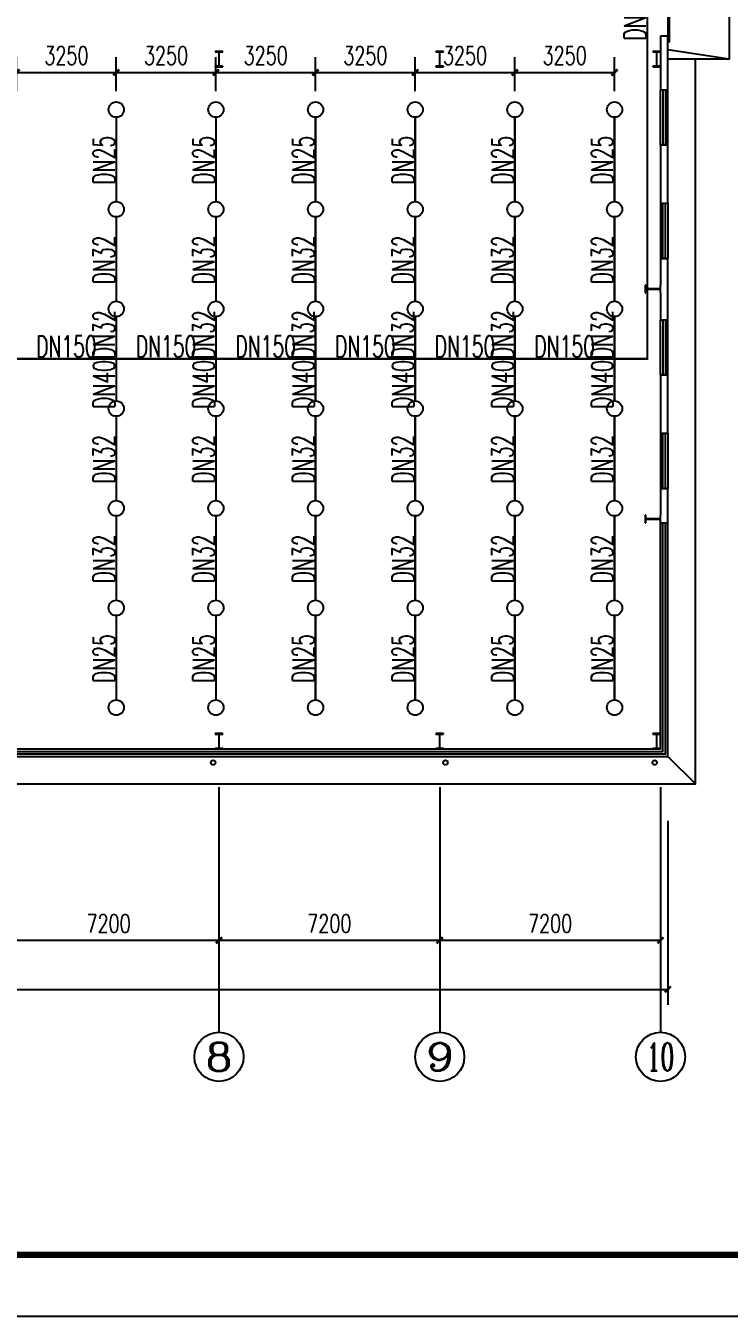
# Model space of a CAD drawing. Extents: x 4995099 to 5303443, y 4627657 to 4889583.
# Drawn here: x 5252219 to 5275159, y 4717838 to 4759920 of the extents above; entities that cross this region are included whole.
import ezdxf
from ezdxf.enums import TextEntityAlignment as Align

# ---------------------------------------------------------------- set-up
doc = ezdxf.new("R2010")
doc.units = 0
doc.header["$LTSCALE"] = 1000
doc.header["$MEASUREMENT"] = 0
doc.layers.get('0').update_dxf_attribs({"color": 4, "linetype": 'CONTINUOUS'})
doc.layers.get('Defpoints').update_dxf_attribs({"linetype": 'CONTINUOUS'})
for name, color, linetype in [('AXIS', 3, 'CONTINUOUS'), ('AXIS_TEXT', 7, 'CONTINUOUS'), ('COLUMN', 9, 'CONTINUOUS'), ('EQUIP_喷头', 7, 'CONTINUOUS'), ('EVTR', 2, 'CONTINUOUS'), ('PIPE-喷淋', 6, 'CONTINUOUS'), ('PUB_TITLE', 4, 'CONTINUOUS'), ('TEXT_喷淋', 7, 'CONTINUOUS'), ('TWT_DIM', 3, 'CONTINUOUS'), ('WALL', 5, 'CONTINUOUS'), ('WINDOW', 4, 'CONTINUOUS')]:
    doc.layers.add(name, color=color, linetype=linetype)
doc.styles.add('_TCH_AXIS', font='COMPLEX', dxfattribs={"bigfont": 'GBCBIG'})
doc.styles.add('_TCH_DIM_T3', font='SIMPLEX', dxfattribs={"width": 0.705882, "bigfont": 'GBCBIG'})
doc.styles.add('_TWT_PIPEDN', font='SIMPLEX', dxfattribs={"width": 0.8, "height": 3.5, "bigfont": 'HZTXT'})
doc.styles.add('COMPLEX', font='COMPLEX')
doc.dimstyles.new('_TCH_ARCH&&200', dxfattribs={"dimtxt": 595, "dimasz": 200, "dimexe": 500, "dimexo": 600, "dimgap": 252.5, "dimtad": 1, "dimdec": 0, "dimzin": 0, "dimdsep": 46, "dimtxsty": '_TCH_DIM_T3', "dimblk": 'ARCHTICK', "dimcen": 0.09, "dimclrt": 7, "dimazin": 2, "dimtfac": 1, "dimtdec": 0, "dimtix": 1, "dimtmove": 2, "dimatfit": 3, "dimfxl": 0, "dimtolj": 1, "dimtzin": 0, "dimarcsym": 0})
doc.dimstyles.new('_TWT_ARCH&&200', dxfattribs={"dimtxt": 595, "dimasz": 200, "dimexe": 500, "dimexo": 600, "dimgap": 252.5, "dimtad": 1, "dimdec": 0, "dimzin": 0, "dimdsep": 46, "dimtxsty": '_TCH_DIM_T3', "dimblk": 'ARCHTICK', "dimcen": 0.09, "dimclrt": 7, "dimazin": 2, "dimtfac": 1, "dimtdec": 0, "dimtix": 1, "dimtmove": 2, "dimatfit": 3, "dimfxl": 0, "dimtolj": 1, "dimtzin": 0, "dimarcsym": 0})

# ---------------------------------------------------------------- blocks, each defined once
blk = doc.blocks.new('_ArchTick')
at = {"color": 0, "linetype": 'ByBlock', "const_width": 0.4}
blk.add_lwpolyline([(-0.5, -0.5), (0.5, 0.5)], dxfattribs=at)
blk = doc.blocks.new('*D69')
at = {"layer": 'Defpoints', "color": 0}
for p in [(5271419, 4758400), (5268169, 4757186), (5271419, 4757186)]:
    blk.add_point(p, dxfattribs=at)
at = {"layer": 'TWT_DIM', "color": 0, "lineweight": -2}
for p, q in [((5268169, 4757786), (5268169, 4758900)), ((5271419, 4757786), (5271419, 4758900)), ((5268169, 4758400), (5271419, 4758400))]:
    blk.add_line(p, q, dxfattribs=at)
at = {"layer": 'TWT_DIM', "color": 0, "lineweight": -2, "xscale": 200, "yscale": 200, "zscale": 200, "rotation": 180}
blk.add_blockref('_ArchTick', (5268169, 4758400), dxfattribs=at)
at = {"layer": 'TWT_DIM', "color": 0, "lineweight": -2, "xscale": 200, "yscale": 200, "zscale": 200}
blk.add_blockref('_ArchTick', (5271419, 4758400), dxfattribs=at)
at = {"layer": 'TWT_DIM', "color": 7, "insert": (5269794, 4758950), "char_height": 595, "attachment_point": 5, "style": '_TCH_DIM_T3'}
blk.add_mtext('\\A1;3250', dxfattribs=at)
blk = doc.blocks.new('*D70')
at = {"layer": 'Defpoints', "color": 0}
for p in [(5268169, 4758400), (5264919, 4757186), (5268169, 4757186)]:
    blk.add_point(p, dxfattribs=at)
at = {"layer": 'TWT_DIM', "color": 0, "lineweight": -2}
for p, q in [((5264919, 4757786), (5264919, 4758900)), ((5268169, 4757786), (5268169, 4758900)), ((5264919, 4758400), (5268169, 4758400))]:
    blk.add_line(p, q, dxfattribs=at)
at = {"layer": 'TWT_DIM', "color": 0, "lineweight": -2, "xscale": 200, "yscale": 200, "zscale": 200, "rotation": 180}
blk.add_blockref('_ArchTick', (5264919, 4758400), dxfattribs=at)
at = {"layer": 'TWT_DIM', "color": 0, "lineweight": -2, "xscale": 200, "yscale": 200, "zscale": 200}
blk.add_blockref('_ArchTick', (5268169, 4758400), dxfattribs=at)
at = {"layer": 'TWT_DIM', "color": 7, "insert": (5266544, 4758950), "char_height": 595, "attachment_point": 5, "style": '_TCH_DIM_T3'}
blk.add_mtext('\\A1;3250', dxfattribs=at)
blk = doc.blocks.new('*D71')
at = {"layer": 'Defpoints', "color": 0}
for p in [(5264919, 4758400), (5261669, 4757186), (5264919, 4757186)]:
    blk.add_point(p, dxfattribs=at)
at = {"layer": 'TWT_DIM', "color": 0, "lineweight": -2}
for p, q in [((5261669, 4757786), (5261669, 4758900)), ((5264919, 4757786), (5264919, 4758900)), ((5261669, 4758400), (5264919, 4758400))]:
    blk.add_line(p, q, dxfattribs=at)
at = {"layer": 'TWT_DIM', "color": 0, "lineweight": -2, "xscale": 200, "yscale": 200, "zscale": 200, "rotation": 180}
blk.add_blockref('_ArchTick', (5261669, 4758400), dxfattribs=at)
at = {"layer": 'TWT_DIM', "color": 0, "lineweight": -2, "xscale": 200, "yscale": 200, "zscale": 200}
blk.add_blockref('_ArchTick', (5264919, 4758400), dxfattribs=at)
at = {"layer": 'TWT_DIM', "color": 7, "insert": (5263294, 4758950), "char_height": 595, "attachment_point": 5, "style": '_TCH_DIM_T3'}
blk.add_mtext('\\A1;3250', dxfattribs=at)
blk = doc.blocks.new('*D72')
at = {"layer": 'Defpoints', "color": 0}
for p in [(5261669, 4758400), (5258419, 4757186), (5261669, 4757186)]:
    blk.add_point(p, dxfattribs=at)
at = {"layer": 'TWT_DIM', "color": 0, "lineweight": -2}
for p, q in [((5258419, 4757786), (5258419, 4758900)), ((5261669, 4757786), (5261669, 4758900)), ((5258419, 4758400), (5261669, 4758400))]:
    blk.add_line(p, q, dxfattribs=at)
at = {"layer": 'TWT_DIM', "color": 0, "lineweight": -2, "xscale": 200, "yscale": 200, "zscale": 200, "rotation": 180}
blk.add_blockref('_ArchTick', (5258419, 4758400), dxfattribs=at)
at = {"layer": 'TWT_DIM', "color": 0, "lineweight": -2, "xscale": 200, "yscale": 200, "zscale": 200}
blk.add_blockref('_ArchTick', (5261669, 4758400), dxfattribs=at)
at = {"layer": 'TWT_DIM', "color": 7, "insert": (5260044, 4758950), "char_height": 595, "attachment_point": 5, "style": '_TCH_DIM_T3'}
blk.add_mtext('\\A1;3250', dxfattribs=at)
blk = doc.blocks.new('*D73')
at = {"layer": 'Defpoints', "color": 0}
for p in [(5258419, 4758400), (5255169, 4757186), (5258419, 4757186)]:
    blk.add_point(p, dxfattribs=at)
at = {"layer": 'TWT_DIM', "color": 0, "lineweight": -2}
for p, q in [((5255169, 4757786), (5255169, 4758900)), ((5258419, 4757786), (5258419, 4758900)), ((5255169, 4758400), (5258419, 4758400))]:
    blk.add_line(p, q, dxfattribs=at)
at = {"layer": 'TWT_DIM', "color": 0, "lineweight": -2, "xscale": 200, "yscale": 200, "zscale": 200, "rotation": 180}
blk.add_blockref('_ArchTick', (5255169, 4758400), dxfattribs=at)
at = {"layer": 'TWT_DIM', "color": 0, "lineweight": -2, "xscale": 200, "yscale": 200, "zscale": 200}
blk.add_blockref('_ArchTick', (5258419, 4758400), dxfattribs=at)
at = {"layer": 'TWT_DIM', "color": 7, "insert": (5256794, 4758950), "char_height": 595, "attachment_point": 5, "style": '_TCH_DIM_T3'}
blk.add_mtext('\\A1;3250', dxfattribs=at)
blk = doc.blocks.new('*D74')
at = {"layer": 'Defpoints', "color": 0}
for p in [(5255169, 4758400), (5251919, 4757186), (5255169, 4757186)]:
    blk.add_point(p, dxfattribs=at)
at = {"layer": 'TWT_DIM', "color": 0, "lineweight": -2}
for p, q in [((5251919, 4757786), (5251919, 4758900)), ((5255169, 4757786), (5255169, 4758900)), ((5251919, 4758400), (5255169, 4758400))]:
    blk.add_line(p, q, dxfattribs=at)
at = {"layer": 'TWT_DIM', "color": 0, "lineweight": -2, "xscale": 200, "yscale": 200, "zscale": 200, "rotation": 180}
blk.add_blockref('_ArchTick', (5251919, 4758400), dxfattribs=at)
at = {"layer": 'TWT_DIM', "color": 0, "lineweight": -2, "xscale": 200, "yscale": 200, "zscale": 200}
blk.add_blockref('_ArchTick', (5255169, 4758400), dxfattribs=at)
at = {"layer": 'TWT_DIM', "color": 7, "insert": (5253544, 4758950), "char_height": 595, "attachment_point": 5, "style": '_TCH_DIM_T3'}
blk.add_mtext('\\A1;3250', dxfattribs=at)
blk = doc.blocks.new('*D173')
at = {"layer": 'AXIS', "color": 0, "lineweight": -2}
for p, q in [((5251319, 4734496), (5251319, 4729596)), ((5258519, 4734496), (5258519, 4729596)), ((5251319, 4730096), (5258519, 4730096))]:
    blk.add_line(p, q, dxfattribs=at)
at = {"layer": 'Defpoints', "color": 0}
for p in [(5251319, 4735096), (5258519, 4735096), (5258519, 4730096)]:
    blk.add_point(p, dxfattribs=at)
at = {"layer": 'AXIS', "color": 0, "lineweight": -2, "xscale": 200, "yscale": 200, "zscale": 200, "rotation": 180}
blk.add_blockref('_ArchTick', (5251319, 4730096), dxfattribs=at)
at = {"layer": 'AXIS', "color": 0, "lineweight": -2, "xscale": 200, "yscale": 200, "zscale": 200}
blk.add_blockref('_ArchTick', (5258519, 4730096), dxfattribs=at)
at = {"layer": 'AXIS', "color": 7, "insert": (5254919, 4730646), "char_height": 595, "attachment_point": 5, "style": '_TCH_DIM_T3'}
blk.add_mtext('\\A1;7200', dxfattribs=at)
blk = doc.blocks.new('*D174')
at = {"layer": 'AXIS', "color": 0, "lineweight": -2}
for p, q in [((5258519, 4734496), (5258519, 4729596)), ((5265719, 4734496), (5265719, 4729596)), ((5258519, 4730096), (5265719, 4730096))]:
    blk.add_line(p, q, dxfattribs=at)
at = {"layer": 'Defpoints', "color": 0}
for p in [(5258519, 4735096), (5265719, 4735096), (5265719, 4730096)]:
    blk.add_point(p, dxfattribs=at)
at = {"layer": 'AXIS', "color": 0, "lineweight": -2, "xscale": 200, "yscale": 200, "zscale": 200, "rotation": 180}
blk.add_blockref('_ArchTick', (5258519, 4730096), dxfattribs=at)
at = {"layer": 'AXIS', "color": 0, "lineweight": -2, "xscale": 200, "yscale": 200, "zscale": 200}
blk.add_blockref('_ArchTick', (5265719, 4730096), dxfattribs=at)
at = {"layer": 'AXIS', "color": 7, "insert": (5262119, 4730646), "char_height": 595, "attachment_point": 5, "style": '_TCH_DIM_T3'}
blk.add_mtext('\\A1;7200', dxfattribs=at)
blk = doc.blocks.new('*D175')
at = {"layer": 'AXIS', "color": 0, "lineweight": -2}
for p, q in [((5265719, 4734496), (5265719, 4729596)), ((5272919, 4734496), (5272919, 4729596)), ((5265719, 4730096), (5272919, 4730096))]:
    blk.add_line(p, q, dxfattribs=at)
at = {"layer": 'Defpoints', "color": 0}
for p in [(5265719, 4735096), (5272919, 4735096), (5272919, 4730096)]:
    blk.add_point(p, dxfattribs=at)
at = {"layer": 'AXIS', "color": 0, "lineweight": -2, "xscale": 200, "yscale": 200, "zscale": 200, "rotation": 180}
blk.add_blockref('_ArchTick', (5265719, 4730096), dxfattribs=at)
at = {"layer": 'AXIS', "color": 0, "lineweight": -2, "xscale": 200, "yscale": 200, "zscale": 200}
blk.add_blockref('_ArchTick', (5272919, 4730096), dxfattribs=at)
at = {"layer": 'AXIS', "color": 7, "insert": (5269319, 4730646), "char_height": 595, "attachment_point": 5, "style": '_TCH_DIM_T3'}
blk.add_mtext('\\A1;7200', dxfattribs=at)
blk = doc.blocks.new('*D176')
at = {"layer": 'AXIS', "color": 0, "lineweight": -2}
for p, q in [((5207879, 4733996), (5207879, 4727996)), ((5273159, 4733996), (5273159, 4727996)), ((5207879, 4728496), (5273159, 4728496))]:
    blk.add_line(p, q, dxfattribs=at)
at = {"layer": 'Defpoints', "color": 0}
for p in [(5207879, 4734596), (5273159, 4734596), (5273159, 4728496)]:
    blk.add_point(p, dxfattribs=at)
at = {"layer": 'AXIS', "color": 0, "lineweight": -2, "xscale": 200, "yscale": 200, "zscale": 200, "rotation": 180}
blk.add_blockref('_ArchTick', (5207879, 4728496), dxfattribs=at)
at = {"layer": 'AXIS', "color": 0, "lineweight": -2, "xscale": 200, "yscale": 200, "zscale": 200}
blk.add_blockref('_ArchTick', (5273159, 4728496), dxfattribs=at)
at = {"layer": 'AXIS', "color": 7, "insert": (5240519, 4729046), "char_height": 595, "attachment_point": 5, "style": '_TCH_DIM_T3'}
blk.add_mtext('\\A1;65280', dxfattribs=at)
blk = doc.blocks.new('$DorLib2D$00000130')
at = {"color": 0, "linetype": 'Continuous'}
for p, q in [((-0.5333, 0.6601), (-0.5333, 0.5127)), ((0, 0.6601), (-0.5333, 0.6601)), ((0, 0.5127), (0, 0.6601)), ((0.5333, 0.6601), (0, 0.6601)), ((0.5333, 0.6601), (0.5333, 0.5127)), ((0, 0.5127), (-0.5333, 0.5127)), ((0.5333, 0.5127), (0, 0.5127)), ((-0.3853, 0.2694), (-0.1396, 0.2694)), ((-0.3853, 0.2694), (-0.2999, 0.2144)), ((-0.2999, 0.2144), (-0.2999, 0.2694)), ((0.3853, 0.2694), (0.1396, 0.2694)), ((0.2999, 0.2144), (0.2999, 0.2694)), ((0.3853, 0.2694), (0.2999, 0.2144))]:
    blk.add_line(p, q, dxfattribs=at)
blk = doc.blocks.new('$TCHSYS$WIN2D')
for p, q in [((-0.5, 0.5), (0.5, 0.5)), ((-0.5, 0.5), (-0.5, -0.5)), ((0.5, 0.5), (0.5, -0.5)), ((0.5, 0.167), (-0.5, 0.167)), ((0.5, -0.167), (-0.5, -0.167)), ((-0.5, -0.5), (0.5, -0.5))]:
    blk.add_line(p, q)
blk = doc.blocks.new('_AXISO')
blk.add_circle((0, 0), 0.5)
at = {"layer": 'AXIS_TEXT', "style": 'COMPLEX', "width": 1.041667}
blk.add_attdef('A', text='', height=0.56, dxfattribs=at).set_placement((-0.25, -0.28), (0.25, -0.28), align=Align.FIT)
blk = doc.blocks.new('$TwtSys$00000125')
blk.add_circle((0, 0, 0), 1)

msp = doc.modelspace()

# ---------------------------------------------------------------- hatches: boundary and pattern name
at = {"layer": 'PIPE-喷淋'}
for points in [[(5272488.1, 4749060.7), (5272488.1, 4749025.7), (5272523.1, 4749025.7)], [(5272488.1, 4749060.7), (5272523.1, 4749060.7), (5272523.1, 4749025.7)]]:
    msp.add_hatch(color=0, dxfattribs=at).paths.add_polyline_path(points)

# ---------------------------------------------------------------- linework, layer by layer
msp.add_line((5275159.2, 4758835.7), (5273159.2, 4759135.7))
for points in [[(5273159.2, 4766335.7), (5275159.2, 4766335.7), (5275159.2, 4758835.7), (5273159.2, 4758835.7)], [(5244119.2, 4735195.7), (5274059.2, 4735195.7), (5274059.2, 4758835.7)], [(5244119.2, 4736095.7), (5273159.2, 4736095.7), (5273159.2, 4743715.7)], [(5244119.2, 4736175.7), (5273079.2, 4736175.7), (5273079.2, 4743715.7)], [(5244119.2, 4736255.7), (5272999.2, 4736255.7), (5272999.2, 4743715.7)], [(5244119.2, 4736335.7), (5272919.2, 4736335.7), (5272919.2, 4743715.7)], [(5273159.2, 4736095.7), (5274059.2, 4735195.7)]]:
    msp.add_lwpolyline(points)
at = {"layer": 'AXIS'}
for p, q in [((5258519.2, 4735095.7), (5258519.2, 4727095.7)), ((5265719.2, 4735095.7), (5265719.2, 4727095.7)), ((5272919.2, 4735095.7), (5272919.2, 4727095.7))]:
    msp.add_line(p, q, dxfattribs=at)
at = {"layer": 'COLUMN', "color": 5}
for p, q in [((5258644.2, 4759085.7), (5258394.2, 4759085.7)), ((5258394.2, 4759085.7), (5258394.2, 4759069.7)), ((5258644.2, 4759069.7), (5258644.2, 4759085.7)), ((5265844.2, 4759085.7), (5265594.2, 4759085.7)), ((5265594.2, 4759085.7), (5265594.2, 4759069.7)), ((5265844.2, 4759069.7), (5265844.2, 4759085.7)), ((5272919.2, 4759085.7), (5272669.2, 4759085.7)), ((5272669.2, 4759085.7), (5272669.2, 4759069.7)), ((5272919.2, 4759069.7), (5272919.2, 4759085.7)), ((5258394.2, 4759069.7), (5258509.2, 4759069.7)), ((5258509.2, 4759069.7), (5258514.2, 4759064.7)), ((5258514.2, 4759064.7), (5258514.2, 4758606.7)), ((5258524.2, 4759064.7), (5258529.2, 4759069.7)), ((5258524.2, 4758606.7), (5258524.2, 4759064.7)), ((5258529.2, 4759069.7), (5258644.2, 4759069.7)), ((5265594.2, 4759069.7), (5265709.2, 4759069.7)), ((5265709.2, 4759069.7), (5265714.2, 4759064.7)), ((5265714.2, 4759064.7), (5265714.2, 4758606.7)), ((5265724.2, 4759064.7), (5265729.2, 4759069.7)), ((5265724.2, 4758606.7), (5265724.2, 4759064.7)), ((5265729.2, 4759069.7), (5265844.2, 4759069.7)), ((5272669.2, 4759069.7), (5272784.2, 4759069.7)), ((5272784.2, 4759069.7), (5272789.2, 4759064.7)), ((5272789.2, 4759064.7), (5272789.2, 4758606.7)), ((5272799.2, 4759064.7), (5272804.2, 4759069.7)), ((5272799.2, 4758606.7), (5272799.2, 4759064.7)), ((5272804.2, 4759069.7), (5272919.2, 4759069.7)), ((5258509.2, 4758601.7), (5258394.2, 4758601.7)), ((5258394.2, 4758601.7), (5258394.2, 4758585.7)), ((5258394.2, 4758585.7), (5258644.2, 4758585.7)), ((5258514.2, 4758606.7), (5258509.2, 4758601.7)), ((5258529.2, 4758601.7), (5258524.2, 4758606.7)), ((5258644.2, 4758601.7), (5258529.2, 4758601.7)), ((5258644.2, 4758585.7), (5258644.2, 4758601.7)), ((5265709.2, 4758601.7), (5265594.2, 4758601.7)), ((5265594.2, 4758601.7), (5265594.2, 4758585.7)), ((5265594.2, 4758585.7), (5265844.2, 4758585.7)), ((5265714.2, 4758606.7), (5265709.2, 4758601.7)), ((5265729.2, 4758601.7), (5265724.2, 4758606.7)), ((5265844.2, 4758601.7), (5265729.2, 4758601.7)), ((5265844.2, 4758585.7), (5265844.2, 4758601.7)), ((5272784.2, 4758601.7), (5272669.2, 4758601.7)), ((5272669.2, 4758601.7), (5272669.2, 4758585.7)), ((5272669.2, 4758585.7), (5272919.2, 4758585.7)), ((5272789.2, 4758606.7), (5272784.2, 4758601.7)), ((5272804.2, 4758601.7), (5272799.2, 4758606.7)), ((5272919.2, 4758601.7), (5272804.2, 4758601.7)), ((5272919.2, 4758585.7), (5272919.2, 4758601.7)), ((5272435.2, 4751460.7), (5272419.2, 4751460.7)), ((5272419.2, 4751460.7), (5272419.2, 4751210.7)), ((5272419.2, 4751210.7), (5272435.2, 4751210.7)), ((5272435.2, 4751345.7), (5272435.2, 4751460.7)), ((5272440.2, 4751340.7), (5272435.2, 4751345.7)), ((5272435.2, 4751325.7), (5272440.2, 4751330.7)), ((5272435.2, 4751210.7), (5272435.2, 4751325.7)), ((5272898.2, 4751340.7), (5272440.2, 4751340.7)), ((5272440.2, 4751330.7), (5272898.2, 4751330.7)), ((5272903.2, 4751345.7), (5272898.2, 4751340.7)), ((5272898.2, 4751330.7), (5272903.2, 4751325.7)), ((5272919.2, 4751460.7), (5272903.2, 4751460.7)), ((5272903.2, 4751460.7), (5272903.2, 4751345.7)), ((5272903.2, 4751325.7), (5272903.2, 4751210.7)), ((5272903.2, 4751210.7), (5272919.2, 4751210.7)), ((5272919.2, 4751210.7), (5272919.2, 4751460.7)), ((5272435.2, 4743960.7), (5272419.2, 4743960.7)), ((5272419.2, 4743960.7), (5272419.2, 4743710.7)), ((5272435.2, 4743845.7), (5272435.2, 4743960.7)), ((5272919.2, 4743960.7), (5272903.2, 4743960.7)), ((5272903.2, 4743960.7), (5272903.2, 4743845.7)), ((5272919.2, 4743710.7), (5272919.2, 4743960.7)), ((5272419.2, 4743710.7), (5272435.2, 4743710.7)), ((5272440.2, 4743840.7), (5272435.2, 4743845.7)), ((5272435.2, 4743825.7), (5272440.2, 4743830.7)), ((5272435.2, 4743710.7), (5272435.2, 4743825.7)), ((5272898.2, 4743840.7), (5272440.2, 4743840.7)), ((5272440.2, 4743830.7), (5272898.2, 4743830.7)), ((5272903.2, 4743845.7), (5272898.2, 4743840.7)), ((5272898.2, 4743830.7), (5272903.2, 4743825.7)), ((5272903.2, 4743825.7), (5272903.2, 4743710.7)), ((5272903.2, 4743710.7), (5272919.2, 4743710.7)), ((5258644.2, 4736835.7), (5258394.2, 4736835.7)), ((5258394.2, 4736835.7), (5258394.2, 4736819.7)), ((5258394.2, 4736819.7), (5258509.2, 4736819.7)), ((5258509.2, 4736819.7), (5258514.2, 4736814.7)), ((5258514.2, 4736814.7), (5258514.2, 4736356.7)), ((5258524.2, 4736814.7), (5258529.2, 4736819.7)), ((5258524.2, 4736356.7), (5258524.2, 4736814.7)), ((5258529.2, 4736819.7), (5258644.2, 4736819.7)), ((5258644.2, 4736819.7), (5258644.2, 4736835.7)), ((5265844.2, 4736835.7), (5265594.2, 4736835.7)), ((5265594.2, 4736835.7), (5265594.2, 4736819.7)), ((5265594.2, 4736819.7), (5265709.2, 4736819.7)), ((5265709.2, 4736819.7), (5265714.2, 4736814.7)), ((5265714.2, 4736814.7), (5265714.2, 4736356.7)), ((5265724.2, 4736814.7), (5265729.2, 4736819.7)), ((5265724.2, 4736356.7), (5265724.2, 4736814.7)), ((5265729.2, 4736819.7), (5265844.2, 4736819.7)), ((5265844.2, 4736819.7), (5265844.2, 4736835.7)), ((5272919.2, 4736835.7), (5272669.2, 4736835.7)), ((5272669.2, 4736835.7), (5272669.2, 4736819.7)), ((5272669.2, 4736819.7), (5272784.2, 4736819.7)), ((5272784.2, 4736819.7), (5272789.2, 4736814.7)), ((5272789.2, 4736814.7), (5272789.2, 4736356.7)), ((5272799.2, 4736814.7), (5272804.2, 4736819.7)), ((5272799.2, 4736356.7), (5272799.2, 4736814.7)), ((5272804.2, 4736819.7), (5272919.2, 4736819.7)), ((5272919.2, 4736819.7), (5272919.2, 4736835.7)), ((5258514.2, 4736356.7), (5258509.2, 4736351.7)), ((5258529.2, 4736351.7), (5258524.2, 4736356.7)), ((5265714.2, 4736356.7), (5265709.2, 4736351.7)), ((5265729.2, 4736351.7), (5265724.2, 4736356.7)), ((5272789.2, 4736356.7), (5272784.2, 4736351.7)), ((5272804.2, 4736351.7), (5272799.2, 4736356.7)), ((5258509.2, 4736351.7), (5258394.2, 4736351.7)), ((5258394.2, 4736351.7), (5258394.2, 4736335.7)), ((5258394.2, 4736335.7), (5258644.2, 4736335.7)), ((5258644.2, 4736351.7), (5258529.2, 4736351.7)), ((5258644.2, 4736335.7), (5258644.2, 4736351.7)), ((5265709.2, 4736351.7), (5265594.2, 4736351.7)), ((5265594.2, 4736351.7), (5265594.2, 4736335.7)), ((5265594.2, 4736335.7), (5265844.2, 4736335.7)), ((5265844.2, 4736351.7), (5265729.2, 4736351.7)), ((5265844.2, 4736335.7), (5265844.2, 4736351.7)), ((5272784.2, 4736351.7), (5272669.2, 4736351.7)), ((5272669.2, 4736351.7), (5272669.2, 4736335.7)), ((5272669.2, 4736335.7), (5272919.2, 4736335.7)), ((5272919.2, 4736351.7), (5272804.2, 4736351.7)), ((5272919.2, 4736335.7), (5272919.2, 4736351.7))]:
    msp.add_line(p, q, dxfattribs=at)
at = {"layer": 'EVTR'}
for centre in [(5258329.5, 4735891.2), (5265905.1, 4735891.2), (5272729.5, 4735891.2)]:
    msp.add_circle(centre, 75, dxfattribs=at)
at = {"layer": 'PIPE-喷淋', "color": 0, "ltscale": 2, "const_width": 70}
for points in [[(5272488.1, 4771810.7), (5272488.1, 4749060.7)], [(5255169.2, 4749060.7), (5251919.2, 4749060.7)], [(5258419.2, 4749060.7), (5255169.2, 4749060.7)], [(5261669.2, 4749060.7), (5258419.2, 4749060.7)], [(5264919.2, 4749060.7), (5261669.2, 4749060.7)], [(5268169.2, 4749060.7), (5264919.2, 4749060.7)], [(5271419.2, 4749060.7), (5268169.2, 4749060.7)], [(5272488.1, 4749060.7), (5271419.2, 4749060.7)]]:
    msp.add_lwpolyline(points, dxfattribs=at)
at = {"layer": 'PIPE-喷淋', "ltscale": 2, "const_width": 70}
for points in [[(5255169.2, 4756935.7), (5255169.2, 4754185.7)], [(5258419.2, 4756935.7), (5258419.2, 4754185.7)], [(5261669.2, 4756935.7), (5261669.2, 4754185.7)], [(5264919.2, 4756935.7), (5264919.2, 4754185.7)], [(5268169.2, 4756935.7), (5268169.2, 4754185.7)], [(5271419.2, 4756935.7), (5271419.2, 4754185.7)], [(5255169.2, 4753685.7), (5255169.2, 4750935.7)], [(5258419.2, 4753685.7), (5258419.2, 4750935.7)], [(5261669.2, 4753685.7), (5261669.2, 4750935.7)], [(5264919.2, 4753685.7), (5264919.2, 4750935.7)], [(5268169.2, 4753685.7), (5268169.2, 4750935.7)], [(5271419.2, 4753685.7), (5271419.2, 4750935.7)], [(5255169.2, 4750435.7), (5255169.2, 4749060.7)], [(5258419.2, 4750435.7), (5258419.2, 4749060.7)], [(5261669.2, 4750435.7), (5261669.2, 4749060.7)], [(5264919.2, 4750435.7), (5264919.2, 4749060.7)], [(5268169.2, 4750435.7), (5268169.2, 4749060.7)], [(5271419.2, 4750435.7), (5271419.2, 4749060.7)], [(5255169.2, 4749060.7), (5255169.2, 4747685.7)], [(5258419.2, 4749060.7), (5258419.2, 4747685.7)], [(5261669.2, 4749060.7), (5261669.2, 4747685.7)], [(5264919.2, 4749060.7), (5264919.2, 4747685.7)], [(5268169.2, 4749060.7), (5268169.2, 4747685.7)], [(5271419.2, 4749060.7), (5271419.2, 4747685.7)], [(5255169.2, 4747185.7), (5255169.2, 4744435.7)], [(5258419.2, 4747185.7), (5258419.2, 4744435.7)], [(5261669.2, 4747185.7), (5261669.2, 4744435.7)], [(5264919.2, 4747185.7), (5264919.2, 4744435.7)], [(5268169.2, 4747185.7), (5268169.2, 4744435.7)], [(5271419.2, 4747185.7), (5271419.2, 4744435.7)], [(5255169.2, 4743935.7), (5255169.2, 4741185.7)], [(5258419.2, 4743935.7), (5258419.2, 4741185.7)], [(5261669.2, 4743935.7), (5261669.2, 4741185.7)], [(5264919.2, 4743935.7), (5264919.2, 4741185.7)], [(5268169.2, 4743935.7), (5268169.2, 4741185.7)], [(5271419.2, 4743935.7), (5271419.2, 4741185.7)], [(5255169.2, 4740685.7), (5255169.2, 4737935.7)], [(5258419.2, 4740685.7), (5258419.2, 4737935.7)], [(5261669.2, 4740685.7), (5261669.2, 4737935.7)], [(5264919.2, 4740685.7), (5264919.2, 4737935.7)], [(5268169.2, 4740685.7), (5268169.2, 4737935.7)], [(5271419.2, 4740685.7), (5271419.2, 4737935.7)]]:
    msp.add_lwpolyline(points, dxfattribs=at)
at = {"layer": 'PUB_TITLE'}
msp.add_lwpolyline([(5184643, 4717838.2), (5303443, 4717838.2), (5303443, 4801838.2), (5184643, 4801838.2)], close=True, dxfattribs=at)
at = {"layer": 'PUB_TITLE', "const_width": 200}
msp.add_lwpolyline([(5189643, 4719838.2), (5301443, 4719838.2), (5301443, 4799838.2), (5189643, 4799838.2)], close=True, dxfattribs=at)
at = {"layer": 'WALL'}
for p, q in [((5273159.2, 4759585.7), (5272919.2, 4759585.7)), ((5272919.2, 4759585.7), (5272919.2, 4757835.7)), ((5273159.2, 4757835.7), (5273159.2, 4759585.7)), ((5272919.2, 4757835.7), (5273159.2, 4757835.7)), ((5273159.2, 4756035.7), (5272919.2, 4756035.7)), ((5272919.2, 4756035.7), (5272919.2, 4754135.7)), ((5273159.2, 4754135.7), (5273159.2, 4756035.7)), ((5272919.2, 4754135.7), (5273159.2, 4754135.7)), ((5273159.2, 4752335.7), (5272919.2, 4752335.7)), ((5272919.2, 4752335.7), (5272919.2, 4751460.7)), ((5273159.2, 4751335.7), (5273159.2, 4752335.7)), ((5272919.2, 4751210.7), (5272919.2, 4750335.7)), ((5273159.2, 4750335.7), (5273159.2, 4751335.7)), ((5272919.2, 4750335.7), (5273159.2, 4750335.7)), ((5273159.2, 4748535.7), (5272919.2, 4748535.7)), ((5272919.2, 4748535.7), (5272919.2, 4746635.7)), ((5273159.2, 4746635.7), (5273159.2, 4748535.7)), ((5272919.2, 4746635.7), (5273159.2, 4746635.7)), ((5273159.2, 4744835.7), (5272919.2, 4744835.7)), ((5272919.2, 4744835.7), (5272919.2, 4743960.7)), ((5273159.2, 4743715.7), (5273159.2, 4744835.7)), ((5272919.2, 4743715.7), (5273159.2, 4743715.7))]:
    msp.add_line(p, q, dxfattribs=at)

# ---------------------------------------------------------------- block references
at = {"layer": 'AXIS'}
ref = msp.add_blockref('_AXISO', (5258519.2, 4726295.7), dxfattribs=dict(at, xscale=1600, yscale=1600, zscale=1600))
ref.add_attrib('A', '8', dxfattribs={"layer": 'AXIS_TEXT', "height": 905.1, "style": '_TCH_AXIS', "width": 1.5}).set_placement((5258066.6, 4725843.2), (5258971.7, 4725843.2), align=Align.FIT)
ref = msp.add_blockref('_AXISO', (5265719.2, 4726295.7), dxfattribs=dict(at, xscale=1600, yscale=1600, zscale=1600))
ref.add_attrib('A', '9', dxfattribs={"layer": 'AXIS_TEXT', "height": 905.1, "style": '_TCH_AXIS', "width": 1.5}).set_placement((5265266.6, 4725843.2), (5266171.7, 4725843.2), align=Align.FIT)
ref = msp.add_blockref('_AXISO', (5272919.2, 4726295.7), dxfattribs=dict(at, xscale=1600, yscale=1600, zscale=1600))
ref.add_attrib('A', '10', dxfattribs={"layer": 'AXIS_TEXT', "height": 905.1, "style": '_TCH_AXIS', "width": 0.724138}).set_placement((5272466.6, 4725843.2), (5273371.7, 4725843.2), align=Align.FIT)
at = {"layer": 'EQUIP_喷头', "xscale": 250, "yscale": 250, "zscale": 250, "rotation": 269.9999999991955}
for p in [(5255169.2, 4757185.7), (5258419.2, 4757185.7), (5261669.2, 4757185.7), (5264919.2, 4757185.7), (5268169.2, 4757185.7), (5271419.2, 4757185.7), (5255169.2, 4753935.7), (5258419.2, 4753935.7), (5261669.2, 4753935.7), (5264919.2, 4753935.7), (5268169.2, 4753935.7), (5271419.2, 4753935.7), (5255169.2, 4750685.7), (5258419.2, 4750685.7), (5261669.2, 4750685.7), (5264919.2, 4750685.7), (5268169.2, 4750685.7), (5271419.2, 4750685.7), (5255169.2, 4747435.7), (5258419.2, 4747435.7), (5261669.2, 4747435.7), (5264919.2, 4747435.7), (5268169.2, 4747435.7), (5271419.2, 4747435.7), (5255169.2, 4744185.7), (5258419.2, 4744185.7), (5261669.2, 4744185.7), (5264919.2, 4744185.7), (5268169.2, 4744185.7), (5271419.2, 4744185.7), (5255169.2, 4740935.7), (5258419.2, 4740935.7), (5261669.2, 4740935.7), (5264919.2, 4740935.7), (5268169.2, 4740935.7), (5271419.2, 4740935.7), (5255169.2, 4737685.7), (5258419.2, 4737685.7), (5261669.2, 4737685.7), (5264919.2, 4737685.7), (5268169.2, 4737685.7), (5271419.2, 4737685.7)]:
    msp.add_blockref('$TwtSys$00000125', p, dxfattribs=at)
at = {"layer": 'WINDOW'}
for name, p, xscale, yscale, zscale, rotation in [('$DorLib2D$00000130', (5273039.2, 4762585.7), 6000, -240, 6000, 89.99999999969764), ('$TCHSYS$WIN2D', (5273039.2, 4756935.7), 1800, 240, 1800, 89.99999999969764), ('$TCHSYS$WIN2D', (5273039.2, 4753235.7), -1800, 240, -1800, 89.99999999969764), ('$TCHSYS$WIN2D', (5273039.2, 4749435.7), 1800, 240, 1800, 89.99999999970589), ('$TCHSYS$WIN2D', (5273039.2, 4745735.7), -1800, 240, -1800, 89.99999999970589)]:
    msp.add_blockref(name, p, dxfattribs=dict(at, xscale=xscale, yscale=yscale, zscale=zscale, rotation=rotation))

# ---------------------------------------------------------------- texts
at = {"layer": 'TEXT_喷淋', "style": '_TWT_PIPEDN', "width": 0.64}
for s, p in [('DN150', (5272438.1, 4759443.7)), ('DN25', (5255119.2, 4754739.4)), ('DN25', (5258369.2, 4754739.4)), ('DN25', (5261619.2, 4754739.4)), ('DN25', (5264869.2, 4754739.4)), ('DN25', (5268119.2, 4754739.4)), ('DN25', (5271369.2, 4754739.4)), ('DN32', (5255119.2, 4751489.4)), ('DN32', (5258369.2, 4751489.4)), ('DN32', (5261619.2, 4751489.4)), ('DN32', (5264869.2, 4751489.4)), ('DN32', (5268119.2, 4751489.4)), ('DN32', (5271369.2, 4751489.4)), ('DN32', (5255119.2, 4749051.9)), ('DN32', (5258369.2, 4749051.9)), ('DN32', (5261619.2, 4749051.9)), ('DN32', (5264869.2, 4749051.9)), ('DN32', (5268119.2, 4749051.9)), ('DN32', (5271369.2, 4749051.9)), ('DN40', (5255119.2, 4747426.9)), ('DN40', (5258369.2, 4747426.9)), ('DN40', (5261619.2, 4747426.9)), ('DN40', (5264869.2, 4747426.9)), ('DN40', (5268119.2, 4747426.9)), ('DN40', (5271369.2, 4747426.9)), ('DN32', (5255119.2, 4744989.4)), ('DN32', (5258369.2, 4744989.4)), ('DN32', (5261619.2, 4744989.4)), ('DN32', (5264869.2, 4744989.4)), ('DN32', (5268119.2, 4744989.4)), ('DN32', (5271369.2, 4744989.4)), ('DN32', (5255119.2, 4741739.4)), ('DN32', (5258369.2, 4741739.4)), ('DN32', (5261619.2, 4741739.4)), ('DN32', (5264869.2, 4741739.4)), ('DN32', (5268119.2, 4741739.4)), ('DN32', (5271369.2, 4741739.4)), ('DN25', (5255119.2, 4738489.4)), ('DN25', (5258369.2, 4738489.4)), ('DN25', (5261619.2, 4738489.4)), ('DN25', (5264869.2, 4738489.4)), ('DN25', (5268119.2, 4738489.4)), ('DN25', (5271369.2, 4738489.4))]:
    msp.add_text(s, height=700, rotation=90, dxfattribs=at).set_placement(p)
for p in [(5252552.2, 4749110.7), (5255802.2, 4749110.7), (5259052.2, 4749110.7), (5262302.2, 4749110.7), (5265552.2, 4749110.7), (5268802.2, 4749110.7)]:
    msp.add_text('DN150', height=700, dxfattribs=at).set_placement(p)

# ---------------------------------------------------------------- dimensions: what is measured, and where the dimension line sits
at = {"layer": 'AXIS'}
for p1, p2, distance, picture, middle in [((5251319.2, 4735095.7), (5258519.2, 4735095.7), -5000, '*D173', (5254919.2, 4730645.7)), ((5258519.2, 4735095.7), (5265719.2, 4735095.7), -5000, '*D174', (5262119.2, 4730645.7)), ((5265719.2, 4735095.7), (5272919.2, 4735095.7), -5000, '*D175', (5269319.2, 4730645.7)), ((5207879.2, 4734595.7), (5273159.2, 4734595.7), -6100, '*D176', (5240519.2, 4729045.7))]:
    dim = msp.add_aligned_dim(p1=p1, p2=p2, distance=distance, dimstyle='_TCH_ARCH&&200', dxfattribs=at)
    dim.commit()
    dim.dimension.update_dxf_attribs({"geometry": picture, "text_midpoint": middle})
at = {"layer": 'TWT_DIM', "color": 0}
for p1, p2, picture, middle in [((5251919.2, 4757185.7), (5255169.2, 4757185.7), '*D74', (5253544.2, 4758950.2)), ((5255169.2, 4757185.7), (5258419.2, 4757185.7), '*D73', (5256794.2, 4758950.2)), ((5258419.2, 4757185.7), (5261669.2, 4757185.7), '*D72', (5260044.2, 4758950.2)), ((5261669.2, 4757185.7), (5264919.2, 4757185.7), '*D71', (5263294.2, 4758950.2)), ((5264919.2, 4757185.7), (5268169.2, 4757185.7), '*D70', (5266544.2, 4758950.2)), ((5268169.2, 4757185.7), (5271419.2, 4757185.7), '*D69', (5269794.2, 4758950.2))]:
    dim = msp.add_aligned_dim(p1=p1, p2=p2, distance=1214.4, dimstyle='_TWT_ARCH&&200', dxfattribs=at)
    dim.commit()
    dim.dimension.update_dxf_attribs({"geometry": picture, "text_midpoint": middle})

doc.saveas('drawing.dxf')
